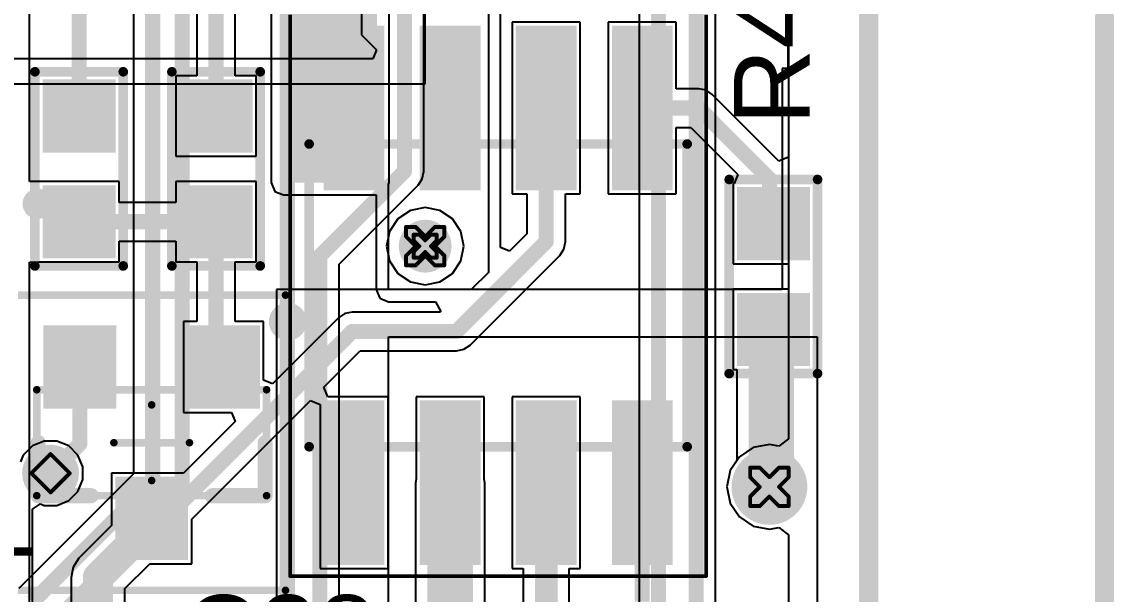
# Model space of a CAD drawing. Header units: inches. Extents: x -3 to 423, y -3 to 110.
# Drawn here: x 52.86 to 67.31, y 24.42 to 31.98 of the extents above; entities that cross this region are included whole.
import ezdxf

# ---------------------------------------------------------------- set-up
doc = ezdxf.new("R2010")
doc.units = ezdxf.units.IN
for name, color, linetype in [('Board Outline', 56, 'Continuous'), ('Bottom Layer', 5, 'Continuous'), ('Bottom Solder', 6, 'Continuous'), ('Drill Drawing', 1, 'Continuous'), ('Mechanical 1', 6, 'Continuous'), ('Mechanical 13', 56, 'Continuous'), ('Mechanical 15', 56, 'Continuous'), ('Mechanical 3', 76, 'Continuous'), ('Mechanical 4', 56, 'Continuous'), ('Mid Layer', 16, 'Continuous'), ('Mid Layer 2', 76, 'Continuous'), ('Top Layer', 1, 'Continuous'), ('Top Overlay', 2, 'Continuous'), ('Top Paste', 8, 'Continuous'), ('Top Solder', 216, 'Continuous'), ('Via Holes', 16, 'Continuous')]:
    doc.layers.add(name, color=color, linetype=linetype)
doc.styles.add('Arial', font='', dxfattribs={"height": 0.2})
doc.styles.get('Arial').set_extended_font_data('Arial')

msp = doc.modelspace()

# ---------------------------------------------------------------- hatches: boundary and pattern name
at = {"layer": 'Bottom Layer'}
h = msp.add_hatch(color=5, dxfattribs=at)
edge = h.paths.add_edge_path()
edge.add_arc((58.19499917999999, 29.02000038), 0.3499993, 0, 360)
h = msp.add_hatch(color=5, dxfattribs=at)
edge = h.paths.add_edge_path()
edge.add_arc((53.23989352, 26.01994796), 0.27499818, 0, 360)
h = msp.add_hatch(color=5, dxfattribs=at)
edge = h.paths.add_edge_path()
edge.add_arc((62.74724813999999, 25.83993054), 0.3999992, 0, 360)
at = {"layer": 'Bottom Solder'}
h = msp.add_hatch(color=6, dxfattribs=at)
edge = h.paths.add_edge_path()
edge.add_arc((53.23989352, 26.01994796), 0.37659818, 0, 360)
h = msp.add_hatch(color=6, dxfattribs=at)
edge = h.paths.add_edge_path()
edge.add_arc((62.74724813999999, 25.83993054), 0.5015992, 0, 360)
at = {"layer": 'Mid Layer'}
h = msp.add_hatch(color=16, dxfattribs=at)
edge = h.paths.add_edge_path()
edge.add_arc((58.19499917999999, 29.02000038), 0.3499993, 0, 360)
h = msp.add_hatch(color=16, dxfattribs=at)
edge = h.paths.add_edge_path()
edge.add_arc((53.23989352, 26.01994796), 0.27499818, 0, 360)
h = msp.add_hatch(color=16, dxfattribs=at)
edge = h.paths.add_edge_path()
edge.add_arc((62.74724813999999, 25.83993054), 0.3999992, 0, 360)
at = {"layer": 'Mid Layer 2'}
h = msp.add_hatch(color=76, dxfattribs=at)
edge = h.paths.add_edge_path()
edge.add_arc((58.19499917999999, 29.02000038), 0.3499993, 0, 360)
h = msp.add_hatch(color=76, dxfattribs=at)
edge = h.paths.add_edge_path()
edge.add_arc((53.23989352, 26.01994796), 0.27499818, 0, 360)
h = msp.add_hatch(color=76, dxfattribs=at)
edge = h.paths.add_edge_path()
edge.add_arc((62.74724813999999, 25.83993054), 0.3999992, 0, 360)
at = {"layer": 'Top Layer'}
for points in [[(56.32008548, 29.85914018), (57.5564, 29.85914018), (57.5564, 32.58819746), (56.32008548, 32.58819746)], [(57.55500046, 31.82997571), (57.55500046, 29.85997457), (56.95500165999999, 29.85997457), (56.95500165999999, 31.82997571)], [(58.82500045999999, 31.82997571), (58.82500045999999, 29.85997457), (58.22500165999999, 29.85997457), (58.22500165999999, 31.82997571)], [(60.09500046, 31.82997571), (60.09500046, 29.85997457), (59.49500166, 29.85997457), (59.49500166, 31.82997571)], [(61.36500046, 31.82997571), (61.36500046, 29.85997457), (60.76500166, 29.85997457), (60.76500166, 31.82997571)], [(53.99824353999999, 31.12093852), (53.99824353999999, 30.35893852), (53.23624354, 30.35893852), (53.23624354, 31.12093852)], [(55.8096928, 31.12094106), (55.8096928, 30.35894106), (55.04769279999999, 30.35894106), (55.04769279999999, 31.12094106)], [(53.99824608, 29.7239436), (53.99824608, 28.9619436), (53.23624607999999, 28.9619436), (53.23624607999999, 29.7239436)], [(55.80969025999999, 29.72394106), (55.80969025999999, 28.96194106), (55.04769026, 28.96194106), (55.04769026, 29.72394106)], [(62.41899885999999, 28.93600004), (62.41899885999999, 29.69800004), (63.18099886, 29.69800004), (63.18099886, 28.93600004)], [(62.41899885999999, 27.53900004), (62.41899885999999, 28.30100004), (63.18099886, 28.30100004), (63.18099886, 27.53900004)], [(53.24623335999999, 27.87293765), (54.00823336, 27.87293765), (54.00823336, 26.97293691), (53.24623335999999, 26.97293691)], [(55.14626003999999, 27.87293511), (55.90826004, 27.87293511), (55.90826004, 26.97293437), (55.14626003999999, 26.97293437)], [(57.55500046, 26.88002371), (57.55500046, 24.91002257), (56.95500165999999, 24.91002257), (56.95500165999999, 26.88002371)], [(58.82500045999999, 26.88002371), (58.82500045999999, 24.91002257), (58.22500165999999, 24.91002257), (58.22500165999999, 26.88002371)], [(60.09500046, 26.88002371), (60.09500046, 24.91002257), (59.49500166, 24.91002257), (59.49500166, 26.88002371)], [(61.36500046, 26.88002371), (61.36500046, 24.91002257), (60.76500166, 24.91002257), (60.76500166, 26.88002371)], [(54.19624416, 25.87294419), (54.95824415999999, 25.87294419), (54.95824415999999, 24.97294345), (54.19624416, 24.97294345)]]:
    msp.add_hatch(color=1, dxfattribs=at).paths.add_polyline_path(points)
h = msp.add_hatch(color=1, dxfattribs=at)
edge = h.paths.add_edge_path()
edge.add_arc((58.19499917999999, 29.02000038), 0.3499993, 0, 360)
h = msp.add_hatch(color=1, dxfattribs=at)
edge = h.paths.add_edge_path()
edge.add_arc((53.23989352, 26.01994796), 0.27499818, 0, 360)
h = msp.add_hatch(color=1, dxfattribs=at)
edge = h.paths.add_edge_path()
edge.add_arc((62.74724813999999, 25.83993054), 0.3999992, 0, 360)
at = {"layer": 'Top Paste'}
for points in [[(57.55500046, 31.82997571), (57.55500046, 29.85997457), (56.95500165999999, 29.85997457), (56.95500165999999, 31.82997571)], [(58.82500045999999, 31.82997571), (58.82500045999999, 29.85997457), (58.22500165999999, 29.85997457), (58.22500165999999, 31.82997571)], [(60.09500046, 31.82997571), (60.09500046, 29.85997457), (59.49500166, 29.85997457), (59.49500166, 31.82997571)], [(61.36500046, 31.82997571), (61.36500046, 29.85997457), (60.76500166, 29.85997457), (60.76500166, 31.82997571)], [(53.99824353999999, 31.12093852), (53.99824353999999, 30.35893852), (53.23624354, 30.35893852), (53.23624354, 31.12093852)], [(55.8096928, 31.12094106), (55.8096928, 30.35894106), (55.04769279999999, 30.35894106), (55.04769279999999, 31.12094106)], [(53.99824608, 29.7239436), (53.99824608, 28.9619436), (53.23624607999999, 28.9619436), (53.23624607999999, 29.7239436)], [(55.80969025999999, 29.72394106), (55.80969025999999, 28.96194106), (55.04769026, 28.96194106), (55.04769026, 29.72394106)], [(62.41899885999999, 28.93600004), (62.41899885999999, 29.69800004), (63.18099886, 29.69800004), (63.18099886, 28.93600004)], [(62.41899885999999, 27.53900004), (62.41899885999999, 28.30100004), (63.18099886, 28.30100004), (63.18099886, 27.53900004)], [(53.24623335999999, 27.87293765), (54.00823336, 27.87293765), (54.00823336, 26.97293691), (53.24623335999999, 26.97293691)], [(55.14626003999999, 27.87293511), (55.90826004, 27.87293511), (55.90826004, 26.97293437), (55.14626003999999, 26.97293437)], [(57.55500046, 26.88002371), (57.55500046, 24.91002257), (56.95500165999999, 24.91002257), (56.95500165999999, 26.88002371)], [(58.82500045999999, 26.88002371), (58.82500045999999, 24.91002257), (58.22500165999999, 24.91002257), (58.22500165999999, 26.88002371)], [(60.09500046, 26.88002371), (60.09500046, 24.91002257), (59.49500166, 24.91002257), (59.49500166, 26.88002371)], [(61.36500046, 26.88002371), (61.36500046, 24.91002257), (60.76500166, 24.91002257), (60.76500166, 26.88002371)], [(54.19624416, 25.87294419), (54.95824415999999, 25.87294419), (54.95824415999999, 24.97294345), (54.19624416, 24.97294345)]]:
    msp.add_hatch(color=8, dxfattribs=at).paths.add_polyline_path(points)
at = {"layer": 'Top Solder'}
for points in [[(57.65660046, 31.93157571), (57.65660046, 29.75837457), (56.85340166, 29.75837457), (56.85340166, 31.93157571)], [(58.92660046, 31.93157571), (58.92660046, 29.75837457), (58.12340165999999, 29.75837457), (58.12340165999999, 31.93157571)], [(60.19660046, 31.93157571), (60.19660046, 29.75837457), (59.39340166, 29.75837457), (59.39340166, 31.93157571)], [(61.46660046, 31.93157571), (61.46660046, 29.75837457), (60.66340165999999, 29.75837457), (60.66340165999999, 31.93157571)], [(54.09984353999999, 31.22253852), (54.09984353999999, 30.25733852), (53.13464354, 30.25733852), (53.13464354, 31.22253852)], [(55.9112928, 31.22254106), (55.9112928, 30.25734106), (54.9460928, 30.25734106), (54.9460928, 31.22254106)], [(54.09984608, 29.8255436), (54.09984608, 28.8603436), (53.13464608, 28.8603436), (53.13464608, 29.8255436)], [(55.91129025999999, 29.82554106), (55.91129025999999, 28.86034106), (54.94609026, 28.86034106), (54.94609026, 29.82554106)], [(62.31739886, 28.83440004), (62.31739886, 29.79960004), (63.28259886, 29.79960004), (63.28259886, 28.83440004)], [(62.31739886, 27.43740004), (62.31739886, 28.40260004), (63.28259886, 28.40260004), (63.28259886, 27.43740004)], [(53.14463335999999, 27.97453765), (54.10983336, 27.97453765), (54.10983336, 26.87133691), (53.14463335999999, 26.87133691)], [(55.04466003999999, 27.97453511), (56.00986004, 27.97453511), (56.00986004, 26.87133437), (55.04466003999999, 26.87133437)], [(57.65660046, 26.98162371), (57.65660046, 24.80842257), (56.85340166, 24.80842257), (56.85340166, 26.98162371)], [(58.92660046, 26.98162371), (58.92660046, 24.80842257), (58.12340165999999, 24.80842257), (58.12340165999999, 26.98162371)], [(60.19660046, 26.98162371), (60.19660046, 24.80842257), (59.39340166, 24.80842257), (59.39340166, 26.98162371)], [(61.46660046, 26.98162371), (61.46660046, 24.80842257), (60.66340165999999, 24.80842257), (60.66340165999999, 26.98162371)], [(54.09464415999999, 25.97454419), (55.05984415999999, 25.97454419), (55.05984415999999, 24.87134345), (54.09464415999999, 24.87134345)]]:
    msp.add_hatch(color=216, dxfattribs=at).paths.add_polyline_path(points)
h = msp.add_hatch(color=216, dxfattribs=at)
edge = h.paths.add_edge_path()
edge.add_arc((53.23989352, 26.01994796), 0.37659818, 0, 360)
h = msp.add_hatch(color=216, dxfattribs=at)
edge = h.paths.add_edge_path()
edge.add_arc((62.74724813999999, 25.83993054), 0.5015992, 0, 360)
at = {"layer": 'Via Holes'}
h = msp.add_hatch(color=7, dxfattribs=at)
edge = h.paths.add_edge_path()
edge.add_arc((58.19499917999999, 29.02000038), 0.2499995, 0, 360)
h = msp.add_hatch(color=7, dxfattribs=at)
edge = h.paths.add_edge_path()
edge.add_arc((53.23989352, 26.01994796), 0.1499997, 0, 360)
h = msp.add_hatch(color=7, dxfattribs=at)
edge = h.paths.add_edge_path()
edge.add_arc((62.74724813999999, 25.83993054), 0.1999996, 0, 360)

# ---------------------------------------------------------------- linework, layer by layer
at = {"layer": 'Board Outline', "const_width": 0.254}
msp.add_lwpolyline([(64.05999888, 79.42000118), (64.06000142, 0)], dxfattribs=at)
at = {"layer": 'Bottom Layer'}
for p, q in [((58.17489762, 30.0070012), (58.17489762, 50.26999852)), ((62.03490006, 7.359972579999999), (62.03489751999999, 49.81452572)), ((61.02510274, 41.59428308), (61.02510527999999, 8.04858182)), ((54.33548696, 34.3297256), (54.33548696, 26.01210444)), ((62.99999846, 32.21918118), (62.99999846, 30.8809898)), ((62.99999846, 30.8809898), (62.99999846, 30.0573694)), ((62.99999846, 30.0573694), (62.99999846, 28.8249106)), ((58.1002394, 29.82676026), (58.15549456, 29.90945758)), ((58.15549456, 29.90945758), (58.17489762, 30.0070012)), ((57.05489732, 28.78142072), (58.1002394, 29.82676026)), ((57.99990939999999, 29.49099004), (57.83451984, 29.38047972)), ((58.19499917999999, 29.52979616), (57.99990939999999, 29.49099004)), ((58.39008896, 29.49099004), (58.19499917999999, 29.52979616)), ((58.55547852, 29.38047972), (58.39008896, 29.49099004)), ((57.83451984, 29.38047972), (57.72400952, 29.21509016)), ((58.66598884, 29.21509016), (58.55547852, 29.38047972)), ((57.72400952, 29.21509016), (57.6852034, 29.02000038)), ((58.70479496, 29.02000038), (58.66598884, 29.21509016)), ((57.6852034, 29.02000038), (57.72400952, 28.8249106)), ((58.66598884, 28.8249106), (58.70479496, 29.02000038)), ((57.05489732, 7.39109012), (57.05489732, 28.78142072)), ((57.72400952, 28.8249106), (57.83451984, 28.65952104)), ((58.55547852, 28.65952104), (58.66598884, 28.8249106)), ((62.99999846, 28.8249106), (62.99999846, 27.56976198)), ((57.83451984, 28.65952104), (57.99990939999999, 28.54901072)), ((58.39008896, 28.54901072), (58.55547852, 28.65952104)), ((57.99990939999999, 28.54901072), (58.19499917999999, 28.5102046)), ((58.19499917999999, 28.5102046), (58.39008896, 28.54901072)), ((62.99999846, 27.56976198), (62.99999846, 26.47364276)), ((62.99999846, 26.47364276), (62.87299845999999, 26.3756902)), ((62.53264861999999, 26.35801688), (62.35072112, 26.23645756)), ((62.74724813999999, 26.40070412), (62.53264861999999, 26.35801688)), ((62.87299845999999, 26.3756902), (62.74724813999999, 26.40070412)), ((62.35072112, 26.23645756), (62.2291618, 26.05453006)), ((54.33548696, 26.01210444), (52.82056237999999, 24.49717986)), ((62.2291618, 26.05453006), (62.18647456, 25.83993054)), ((62.18647456, 25.83993054), (62.2291618, 25.62533102)), ((62.2291618, 25.62533102), (62.35072112, 25.44340352)), ((62.35072112, 25.44340352), (62.53264861999999, 25.3218442)), ((62.53264861999999, 25.3218442), (62.74724813999999, 25.27915696)), ((62.74724813999999, 25.27915696), (62.87299845999999, 25.30417088)), ((62.87299845999999, 25.30417088), (62.99999846, 25.20621832)), ((62.99999846, 25.20621832), (62.99999592, 2.96738548))]:
    msp.add_line(p, q, dxfattribs=at)
at = {"layer": 'Bottom Layer', "const_width": 0.1999996}
for points in [[(57.92000099999999, 30.0070012), (57.92000099999999, 50.26999852)], [(61.27999935999999, 50.28999847999999), (61.2800019, 7.943001639999999)], [(61.7800009, 49.81452572), (61.78000343999999, 7.173003179999999)], [(54.59038357999999, 25.90652426), (54.59038357999999, 34.3297256)], [(54.98038279999999, 25.7449828), (54.98038279999999, 34.16818413999999)], [(56.37219866, 4.99780306), (56.37219866, 32.34140851999999)], [(56.8000007, 28.8870009), (57.92000099999999, 30.0070012)], [(56.8000007, 6.54899884), (56.8000007, 28.8870009)], [(53.00080078, 24.31694146), (54.59038357999999, 25.90652426)], [(53.39079999999999, 24.1554), (54.98038279999999, 25.7449828)]]:
    msp.add_lwpolyline(points, dxfattribs=at)
at = {"layer": 'Bottom Layer', "const_width": 0.0999998}
for points in [[(57.8700011, 30.0070012, 1), (57.9700009, 30.0070012, 1)], [(57.8700011, 30.0070012, 1), (57.9700009, 30.0070012, 1)], [(56.7500008, 28.8870009, 1), (56.8500006, 28.8870009, 1)], [(56.7500008, 28.8870009, 1), (56.8500006, 28.8870009, 1)], [(54.54038368, 25.90652426, 1), (54.64038347999999, 25.90652426, 1)], [(54.54038368, 25.90652426, 1), (54.64038347999999, 25.90652426, 1)], [(54.9303829, 25.7449828, 1), (55.0303827, 25.7449828, 1)], [(54.9303829, 25.7449828, 1), (55.0303827, 25.7449828, 1)]]:
    msp.add_lwpolyline(points, format="xyb", close=True, dxfattribs=at)
at = {"layer": 'Drill Drawing', "const_width": 0.0508}
for points in [[(57.94099918, 29.14700038), (57.94099918, 29.27400038)], [(57.94099918, 29.27400038), (58.06799917999999, 29.27400038)], [(58.04259918, 29.09620038), (58.04259918, 29.17240038)], [(58.04259918, 29.17240038), (58.11879918, 29.17240038)], [(58.06799917999999, 29.27400038), (58.19499917999999, 29.14700038)], [(58.11879918, 29.17240038), (58.19499917999999, 29.09620038)], [(58.19499917999999, 29.14700038), (58.32199918, 29.27400038)], [(58.19499917999999, 29.09620038), (58.27119918, 29.17240038)], [(58.27119918, 29.17240038), (58.34739918, 29.17240038)], [(58.32199918, 29.27400038), (58.44899918, 29.27400038)], [(58.34739918, 29.09620038), (58.34739918, 29.17240038)], [(58.44899918, 29.14700038), (58.44899918, 29.27400038)], [(57.94099918, 29.14700038), (58.06799917999999, 29.02000038)], [(57.94099918, 28.89300038), (58.06799917999999, 29.02000038)], [(58.04259918, 29.09620038), (58.11879918, 29.02000038)], [(58.04259918, 28.94380038), (58.11879918, 29.02000038)], [(58.27119918, 29.02000038), (58.34739918, 29.09620038)], [(58.27119918, 29.02000038), (58.34739918, 28.94380038)], [(58.32199918, 29.02000038), (58.44899918, 29.14700038)], [(58.32199918, 29.02000038), (58.44899918, 28.89300038)], [(57.94099918, 28.76600038), (57.94099918, 28.89300038)], [(58.04259918, 28.86760038), (58.04259918, 28.94380038)], [(58.06799917999999, 28.76600038), (58.19499917999999, 28.89300038)], [(58.11879918, 28.86760038), (58.19499917999999, 28.94380038)], [(58.19499917999999, 28.94380038), (58.27119918, 28.86760038)], [(58.19499917999999, 28.89300038), (58.32199918, 28.76600038)], [(58.34739918, 28.86760038), (58.34739918, 28.94380038)], [(58.44899918, 28.76600038), (58.44899918, 28.89300038)], [(57.94099918, 28.76600038), (58.06799917999999, 28.76600038)], [(58.04259918, 28.86760038), (58.11879918, 28.86760038)], [(58.27119918, 28.86760038), (58.34739918, 28.86760038)], [(58.32199918, 28.76600038), (58.44899918, 28.76600038)], [(52.98589352, 26.01994796), (53.23989352, 26.27394796)], [(53.23989352, 26.27394796), (53.49389352, 26.01994796)], [(52.98589352, 26.01994796), (53.23989352, 25.76594796)], [(53.23989352, 25.76594796), (53.49389352, 26.01994796)], [(62.49324814, 25.96693054), (62.49324814, 26.09393054)], [(62.49324814, 26.09393054), (62.62024813999999, 26.09393054)], [(62.62024813999999, 26.09393054), (62.74724813999999, 25.96693054)], [(62.74724813999999, 25.96693054), (62.87424814, 26.09393054)], [(62.87424814, 26.09393054), (63.00124814, 26.09393054)], [(63.00124814, 25.96693054), (63.00124814, 26.09393054)], [(62.49324814, 25.96693054), (62.62024813999999, 25.83993054)], [(62.49324814, 25.71293054), (62.62024813999999, 25.83993054)], [(62.87424814, 25.83993054), (63.00124814, 25.96693054)], [(62.87424814, 25.83993054), (63.00124814, 25.71293054)], [(62.49324814, 25.58593054), (62.49324814, 25.71293054)], [(62.62024813999999, 25.58593054), (62.74724813999999, 25.71293054)], [(62.74724813999999, 25.71293054), (62.87424814, 25.58593054)], [(63.00124814, 25.58593054), (63.00124814, 25.71293054)], [(62.49324814, 25.58593054), (62.62024813999999, 25.58593054)], [(62.87424814, 25.58593054), (63.00124814, 25.58593054)]]:
    msp.add_lwpolyline(points, dxfattribs=at)
at = {"layer": 'Drill Drawing', "const_width": 0.0254}
for points in [[(57.92829918, 29.27400038, 1), (57.95369918, 29.27400038, 1)], [(57.92829918, 29.27400038, 1), (57.95369918, 29.27400038, 1)], [(58.02989917999999, 29.17240038, 1), (58.05529918000001, 29.17240038, 1)], [(58.02989917999999, 29.17240038, 1), (58.05529918000001, 29.17240038, 1)], [(58.05529918000001, 29.27400038, 1), (58.08069918, 29.27400038, 1)], [(58.05529918000001, 29.27400038, 1), (58.08069918, 29.27400038, 1)], [(58.10609917999999, 29.17240038, 1), (58.13149917999999, 29.17240038, 1)], [(58.10609917999999, 29.17240038, 1), (58.13149917999999, 29.17240038, 1)], [(58.25849917999999, 29.17240038, 1), (58.28389918, 29.17240038, 1)], [(58.25849917999999, 29.17240038, 1), (58.28389918, 29.17240038, 1)], [(58.30929918, 29.27400038, 1), (58.33469917999999, 29.27400038, 1)], [(58.30929918, 29.27400038, 1), (58.33469917999999, 29.27400038, 1)], [(58.33469917999999, 29.17240038, 1), (58.36009917999999, 29.17240038, 1)], [(58.33469917999999, 29.17240038, 1), (58.36009917999999, 29.17240038, 1)], [(58.43629917999999, 29.27400038, 1), (58.46169917999999, 29.27400038, 1)], [(58.43629917999999, 29.27400038, 1), (58.46169917999999, 29.27400038, 1)], [(57.92829918, 29.14700038, 1), (57.95369918, 29.14700038, 1)], [(57.92829918, 29.14700038, 1), (57.95369918, 29.14700038, 1)], [(58.02989917999999, 29.09620038, 1), (58.05529918000001, 29.09620038, 1)], [(58.02989917999999, 29.09620038, 1), (58.05529918000001, 29.09620038, 1)], [(58.05529918000001, 29.02000038, 1), (58.08069918, 29.02000038, 1)], [(58.05529918000001, 29.02000038, 1), (58.08069918, 29.02000038, 1)], [(58.10609917999999, 29.02000038, 1), (58.13149917999999, 29.02000038, 1)], [(58.10609917999999, 29.02000038, 1), (58.13149917999999, 29.02000038, 1)], [(58.18229918, 29.14700038, 1), (58.20769918, 29.14700038, 1)], [(58.18229918, 29.14700038, 1), (58.20769918, 29.14700038, 1)], [(58.18229918, 29.09620038, 1), (58.20769918, 29.09620038, 1)], [(58.18229918, 29.09620038, 1), (58.20769918, 29.09620038, 1)], [(58.25849917999999, 29.02000038, 1), (58.28389918, 29.02000038, 1)], [(58.25849917999999, 29.02000038, 1), (58.28389918, 29.02000038, 1)], [(58.30929918, 29.02000038, 1), (58.33469917999999, 29.02000038, 1)], [(58.30929918, 29.02000038, 1), (58.33469917999999, 29.02000038, 1)], [(58.33469917999999, 29.09620038, 1), (58.36009917999999, 29.09620038, 1)], [(58.33469917999999, 29.09620038, 1), (58.36009917999999, 29.09620038, 1)], [(58.43629917999999, 29.14700038, 1), (58.46169917999999, 29.14700038, 1)], [(58.43629917999999, 29.14700038, 1), (58.46169917999999, 29.14700038, 1)], [(57.92829918, 28.89300038, 1), (57.95369918, 28.89300038, 1)], [(57.92829918, 28.89300038, 1), (57.95369918, 28.89300038, 1)], [(58.02989917999999, 28.94380038, 1), (58.05529918000001, 28.94380038, 1)], [(58.02989917999999, 28.94380038, 1), (58.05529918000001, 28.94380038, 1)], [(58.18229918, 28.94380038, 1), (58.20769918, 28.94380038, 1)], [(58.18229918, 28.94380038, 1), (58.20769918, 28.94380038, 1)], [(58.18229918, 28.89300038, 1), (58.20769918, 28.89300038, 1)], [(58.18229918, 28.89300038, 1), (58.20769918, 28.89300038, 1)], [(58.33469917999999, 28.94380038, 1), (58.36009917999999, 28.94380038, 1)], [(58.33469917999999, 28.94380038, 1), (58.36009917999999, 28.94380038, 1)], [(58.43629917999999, 28.89300038, 1), (58.46169917999999, 28.89300038, 1)], [(58.43629917999999, 28.89300038, 1), (58.46169917999999, 28.89300038, 1)], [(57.92829918, 28.76600038, 1), (57.95369918, 28.76600038, 1)], [(57.92829918, 28.76600038, 1), (57.95369918, 28.76600038, 1)], [(58.02989917999999, 28.86760038, 1), (58.05529918000001, 28.86760038, 1)], [(58.02989917999999, 28.86760038, 1), (58.05529918000001, 28.86760038, 1)], [(58.05529918000001, 28.76600038, 1), (58.08069918, 28.76600038, 1)], [(58.05529918000001, 28.76600038, 1), (58.08069918, 28.76600038, 1)], [(58.10609917999999, 28.86760038, 1), (58.13149917999999, 28.86760038, 1)], [(58.10609917999999, 28.86760038, 1), (58.13149917999999, 28.86760038, 1)], [(58.25849917999999, 28.86760038, 1), (58.28389918, 28.86760038, 1)], [(58.25849917999999, 28.86760038, 1), (58.28389918, 28.86760038, 1)], [(58.30929918, 28.76600038, 1), (58.33469917999999, 28.76600038, 1)], [(58.30929918, 28.76600038, 1), (58.33469917999999, 28.76600038, 1)], [(58.33469917999999, 28.86760038, 1), (58.36009917999999, 28.86760038, 1)], [(58.33469917999999, 28.86760038, 1), (58.36009917999999, 28.86760038, 1)], [(58.43629917999999, 28.76600038, 1), (58.46169917999999, 28.76600038, 1)], [(58.43629917999999, 28.76600038, 1), (58.46169917999999, 28.76600038, 1)], [(53.22719352, 26.27394796, 1), (53.25259352, 26.27394796, 1)], [(53.22719352, 26.27394796, 1), (53.25259352, 26.27394796, 1)], [(52.97319352, 26.01994796, 1), (52.99859352, 26.01994796, 1)], [(52.97319352, 26.01994796, 1), (52.99859352, 26.01994796, 1)], [(53.48119351999999, 26.01994796, 1), (53.50659352, 26.01994796, 1)], [(53.48119351999999, 26.01994796, 1), (53.50659352, 26.01994796, 1)], [(62.48054814, 26.09393054, 1), (62.50594814, 26.09393054, 1)], [(62.48054814, 26.09393054, 1), (62.50594814, 26.09393054, 1)], [(62.60754813999999, 26.09393054, 1), (62.63294814, 26.09393054, 1)], [(62.60754813999999, 26.09393054, 1), (62.63294814, 26.09393054, 1)], [(62.86154814, 26.09393054, 1), (62.88694813999999, 26.09393054, 1)], [(62.86154814, 26.09393054, 1), (62.88694813999999, 26.09393054, 1)], [(62.98854813999999, 26.09393054, 1), (63.01394813999999, 26.09393054, 1)], [(62.98854813999999, 26.09393054, 1), (63.01394813999999, 26.09393054, 1)], [(62.48054814, 25.96693054, 1), (62.50594814, 25.96693054, 1)], [(62.48054814, 25.96693054, 1), (62.50594814, 25.96693054, 1)], [(62.60754813999999, 25.83993054, 1), (62.63294814, 25.83993054, 1)], [(62.60754813999999, 25.83993054, 1), (62.63294814, 25.83993054, 1)], [(62.73454814, 25.96693054, 1), (62.75994814, 25.96693054, 1)], [(62.73454814, 25.96693054, 1), (62.75994814, 25.96693054, 1)], [(62.86154814, 25.83993054, 1), (62.88694813999999, 25.83993054, 1)], [(62.86154814, 25.83993054, 1), (62.88694813999999, 25.83993054, 1)], [(62.98854813999999, 25.96693054, 1), (63.01394813999999, 25.96693054, 1)], [(62.98854813999999, 25.96693054, 1), (63.01394813999999, 25.96693054, 1)], [(53.22719352, 25.76594796, 1), (53.25259352, 25.76594796, 1)], [(53.22719352, 25.76594796, 1), (53.25259352, 25.76594796, 1)], [(62.48054814, 25.71293054, 1), (62.50594814, 25.71293054, 1)], [(62.48054814, 25.71293054, 1), (62.50594814, 25.71293054, 1)], [(62.73454814, 25.71293054, 1), (62.75994814, 25.71293054, 1)], [(62.73454814, 25.71293054, 1), (62.75994814, 25.71293054, 1)], [(62.98854813999999, 25.71293054, 1), (63.01394813999999, 25.71293054, 1)], [(62.98854813999999, 25.71293054, 1), (63.01394813999999, 25.71293054, 1)], [(62.48054814, 25.58593054, 1), (62.50594814, 25.58593054, 1)], [(62.48054814, 25.58593054, 1), (62.50594814, 25.58593054, 1)], [(62.60754813999999, 25.58593054, 1), (62.63294814, 25.58593054, 1)], [(62.60754813999999, 25.58593054, 1), (62.63294814, 25.58593054, 1)], [(62.86154814, 25.58593054, 1), (62.88694813999999, 25.58593054, 1)], [(62.86154814, 25.58593054, 1), (62.88694813999999, 25.58593054, 1)], [(62.98854813999999, 25.58593054, 1), (63.01394813999999, 25.58593054, 1)], [(62.98854813999999, 25.58593054, 1), (63.01394813999999, 25.58593054, 1)]]:
    msp.add_lwpolyline(points, format="xyb", close=True, dxfattribs=at)
at = {"layer": 'Mechanical 1'}
for points, const_width in [([(64.05999888, 79.42000118), (64.06000142, 7.62e-06)], 0.254), ([(56.40999386, 24.65997354), (56.40999386, 32.07997394)], 0.0499999), ([(61.91000825999999, 24.65997354), (61.91000825999999, 32.07997394)], 0.0499999), ([(56.65998066, 30.36999514), (61.66002146, 30.36999514)], 0.127), ([(56.65998066, 26.37000314), (56.65998066, 30.36999514)], 0.127), ([(61.66002146, 26.37000314), (61.66002146, 30.36999514)], 0.127), ([(56.65998066, 26.37000314), (61.66002146, 26.37000314)], 0.127), ([(56.40999386, 24.65997354), (61.91000825999999, 24.65997354)], 0.0499999)]:
    msp.add_lwpolyline(points, dxfattribs=dict(at, const_width=const_width))
for points, const_width in [([(56.62823065999999, 30.36999514, 1), (56.69173065999999, 30.36999514, 1)], 0.0635), ([(56.62823065999999, 30.36999514, 1), (56.69173065999999, 30.36999514, 1)], 0.0635), ([(61.62827146, 30.36999514, 1), (61.69177146, 30.36999514, 1)], 0.0635), ([(61.62827146, 30.36999514, 1), (61.69177146, 30.36999514, 1)], 0.0635), ([(56.62823065999999, 26.37000314, 1), (56.69173065999999, 26.37000314, 1)], 0.0635), ([(56.62823065999999, 26.37000314, 1), (56.69173065999999, 26.37000314, 1)], 0.0635), ([(61.62827146, 26.37000314, 1), (61.69177146, 26.37000314, 1)], 0.0635), ([(61.62827146, 26.37000314, 1), (61.69177146, 26.37000314, 1)], 0.0635), ([(56.39749452, 24.65997354, 1), (56.4224932, 24.65997354, 1)], 0.02499868), ([(56.39749452, 24.65997354, 1), (56.4224932, 24.65997354, 1)], 0.02499868), ([(61.89750892, 24.65997354, 1), (61.9225076, 24.65997354, 1)], 0.02499868), ([(61.89750892, 24.65997354, 1), (61.9225076, 24.65997354, 1)], 0.02499868)]:
    msp.add_lwpolyline(points, format="xyb", close=True, dxfattribs=dict(at, const_width=const_width))
at = {"layer": 'Mechanical 13', "const_width": 0.0999998}
for points in [[(53.05725482, 27.12296582), (56.09723095999999, 27.12296836)], [(53.05725482, 25.72296862), (53.05725482, 27.12296582)], [(56.09723095999999, 25.72296608), (56.09723095999999, 27.12296836)], [(53.05725482, 25.72296862), (56.09723095999999, 25.72296608)]]:
    msp.add_lwpolyline(points, dxfattribs=at)
at = {"layer": 'Mechanical 13', "const_width": 0.0499999}
for points in [[(53.03225614, 27.12296582, 1), (53.0822535, 27.12296582, 1)], [(53.03225614, 27.12296582, 1), (53.0822535, 27.12296582, 1)], [(56.07223227999999, 27.12296836, 1), (56.12222963999999, 27.12296836, 1)], [(56.07223227999999, 27.12296836, 1), (56.12222963999999, 27.12296836, 1)], [(53.03225614, 25.72296862, 1), (53.0822535, 25.72296862, 1)], [(53.03225614, 25.72296862, 1), (53.0822535, 25.72296862, 1)], [(56.07223227999999, 25.72296608, 1), (56.12222963999999, 25.72296608, 1)], [(56.07223227999999, 25.72296608, 1), (56.12222963999999, 25.72296608, 1)]]:
    msp.add_lwpolyline(points, format="xyb", close=True, dxfattribs=at)
at = {"layer": 'Mechanical 15', "const_width": 0.0999998}
for points in [[(52.80726802, 28.37295062), (56.34726094, 28.37295062)], [(56.34726094, 28.37295062), (56.34726602, 24.47292794)], [(54.57724416, 25.92297076), (54.57724416, 26.92296368)], [(54.0772731, 26.42294436), (55.07726855999999, 26.42293927999999)], [(52.80727056, 24.47292794), (56.34726602, 24.47292794)]]:
    msp.add_lwpolyline(points, dxfattribs=at)
at = {"layer": 'Mechanical 15', "const_width": 0.0499999}
for points in [[(56.32226226, 28.37295062, 1), (56.37225962, 28.37295062, 1)], [(56.32226226, 28.37295062, 1), (56.37225962, 28.37295062, 1)], [(54.55224548, 26.92296368, 1), (54.60224284, 26.92296368, 1)], [(54.05227442, 26.42294436, 1), (54.10227178, 26.42294436, 1)], [(55.05226987999999, 26.42293927999999, 1), (55.10226724, 26.42293927999999, 1)], [(54.55224548, 25.92297076, 1), (54.60224284, 25.92297076, 1)], [(56.32226734, 24.47292794, 1), (56.3722647, 24.47292794, 1)], [(56.32226734, 24.47292794, 1), (56.3722647, 24.47292794, 1)]]:
    msp.add_lwpolyline(points, format="xyb", close=True, dxfattribs=at)
at = {"layer": 'Mechanical 3', "const_width": 0.254}
msp.add_lwpolyline([(67.18000026, 0), (67.18000026, 32.04141928)], dxfattribs=at)
at = {"layer": 'Mechanical 3', "const_width": 0.127}
msp.add_lwpolyline([(67.11650026, 32.04141928, 1), (67.24350026, 32.04141928, 1)], format="xyb", close=True, dxfattribs=at)
at = {"layer": 'Mechanical 4'}
for points, const_width in [([(53.17000034, 29.57999926, 1), (52.97000074, 29.57999926, 1)], 0.1999996), ([(52.92000084, 29.57999926, 1), (53.02000064, 29.57999926, 1)], 0.0999998), ([(53.12000043999999, 29.57999926, 1), (53.22000024, 29.57999926, 1)], 0.0999998)]:
    msp.add_lwpolyline(points, format="xyb", close=True, dxfattribs=dict(at, const_width=const_width))
at = {"layer": 'Mid Layer'}
for p, q in [((62.99999846, 32.22945548), (62.99999846, 30.77047948)), ((62.99999846, 30.77047948), (62.99999846, 29.52979616)), ((57.99990939999999, 29.49099004), (57.83451984, 29.38047972)), ((58.19499917999999, 29.52979616), (57.99990939999999, 29.49099004)), ((58.39008896, 29.49099004), (58.19499917999999, 29.52979616)), ((58.55547852, 29.38047972), (58.39008896, 29.49099004)), ((62.99999846, 29.52979616), (62.99999846, 28.54901072)), ((57.83451984, 29.38047972), (57.72400952, 29.21509016)), ((58.66598884, 29.21509016), (58.55547852, 29.38047972)), ((57.72400952, 29.21509016), (57.6852034, 29.02000038)), ((58.70479496, 29.02000038), (58.66598884, 29.21509016)), ((57.6852034, 29.02000038), (57.72400952, 28.8249106)), ((58.66598884, 28.8249106), (58.70479496, 29.02000038)), ((57.72400952, 28.8249106), (57.83451984, 28.65952104)), ((58.55547852, 28.65952104), (58.66598884, 28.8249106)), ((57.83451984, 28.65952104), (57.99990939999999, 28.54901072)), ((58.39008896, 28.54901072), (58.55547852, 28.65952104)), ((57.99990939999999, 28.54901072), (58.19499917999999, 28.5102046)), ((58.19499917999999, 28.5102046), (58.39008896, 28.54901072)), ((62.99999846, 28.54901072), (62.99999846, 26.47364276)), ((62.99999846, 26.47364276), (62.87299845999999, 26.3756902)), ((62.53264861999999, 26.35801688), (62.35072112, 26.23645756)), ((62.74724813999999, 26.40070412), (62.53264861999999, 26.35801688)), ((62.87299845999999, 26.3756902), (62.74724813999999, 26.40070412)), ((62.35072112, 26.23645756), (62.2291618, 26.05453006)), ((62.2291618, 26.05453006), (62.18647456, 25.83993054)), ((62.18647456, 25.83993054), (62.2291618, 25.62533102)), ((62.2291618, 25.62533102), (62.35072112, 25.44340352)), ((62.35072112, 25.44340352), (62.53264861999999, 25.3218442)), ((62.53264861999999, 25.3218442), (62.74724813999999, 25.27915696)), ((62.74724813999999, 25.27915696), (62.87299845999999, 25.30417088)), ((62.87299845999999, 25.30417088), (62.99999846, 25.20621832)), ((62.99999846, 25.20621832), (62.99999592, 0.7999984))]:
    msp.add_line(p, q, dxfattribs=at)
at = {"layer": 'Mid Layer 2'}
for p, q in [((58.19499917999999, 31.16440808), (58.19499917999999, 69.5198)), ((57.35319999999999, 68.89999936), (57.35319999999999, 31.811595)), ((62.992, 37.93528608), (62.992, 31.36629744)), ((57.35319999999999, 31.811595), (57.55146224, 31.61333276)), ((57.50285934, 31.496), (46.8690071, 31.496)), ((57.55146224, 31.61333276), (57.50285934, 31.496)), ((62.992, 31.36629744), (62.91797678, 31.36629744)), ((62.91797678, 31.36629744), (62.91797678, 28.448)), ((47.57951875999999, 31.16440808), (58.19499917999999, 31.16440808)), ((62.91797678, 28.448), (56.2303676, 28.448)), ((56.2303676, 28.448), (56.2303676, 20.00300038)), ((57.70799989999999, 27.82000024), (63.3799977, 27.8199977)), ((57.70799989999999, 8.20420762), (57.70799989999999, 27.82000024)), ((63.3799977, 27.8199977), (63.37998754, 11.78821112)), ((53.15535723999999, 26.44494584), (52.99915232, 26.38024442)), ((53.3244298, 26.44494584), (53.15535723999999, 26.44494584)), ((53.48063471999999, 26.38024442), (53.3244298, 26.44494584)), ((52.99915232, 26.38024442), (52.87959706, 26.26068916)), ((53.60018998, 26.26068916), (53.48063471999999, 26.38024442)), ((52.87959706, 26.26068916), (52.8419314, 26.16975207999999)), ((53.6648914, 26.10448424), (53.60018998, 26.26068916)), ((53.6648914, 25.93541168), (53.6648914, 26.10448424)), ((53.60018998, 25.77920676), (53.6648914, 25.93541168)), ((53.48063471999999, 25.6596515), (53.60018998, 25.77920676)), ((53.0000972, 25.54496288), (53.10569516, 25.61552154)), ((53.10569516, 25.61552154), (53.15535723999999, 25.59495008)), ((53.15535723999999, 25.59495008), (53.3244298, 25.59495008)), ((53.3244298, 25.59495008), (53.48063471999999, 25.6596515)), ((53.0000972, 20.00300038), (53.0000972, 25.54496288))]:
    msp.add_line(p, q, dxfattribs=at)
at = {"layer": 'Top Layer'}
for p, q in [((52.9599906, 29.87574162), (52.9599906, 40.41441498)), ((63.000001, 35.19573352), (62.99999846, 30.1972726)), ((59.02999877999999, 34.9479997), (59.02999877999999, 28.67380345999999)), ((55.17379618, 34.1180039), (55.17379618, 31.27094076)), ((55.68358942, 31.27094076), (55.68358942, 34.22358662)), ((59.19235812, 29.00209846), (59.19235812, 33.22357338)), ((56.15772613999999, 32.58819999999999), (56.15772613999999, 29.85914018)), ((57.71875933999999, 29.85914018), (57.71875933999999, 32.58819999999999)), ((60.24500016, 31.97997414), (59.34500196, 31.97997414)), ((59.34500196, 31.97997414), (59.34500196, 29.70997614)), ((60.24500016, 29.70997614), (60.24500016, 31.97997414)), ((61.51500015999999, 31.97997414), (60.61500195999999, 31.97997414)), ((60.61500195999999, 31.97997414), (60.61500195999999, 29.70997614)), ((61.51500015999999, 31.09987176), (61.51500015999999, 31.97997414)), ((55.17379618, 31.27094076), (54.8976931, 31.27094076)), ((54.8976931, 31.27094076), (54.8976931, 30.20894136)), ((55.9596925, 31.27094076), (55.68358942, 31.27094076)), ((55.9596925, 30.20894136), (55.9596925, 31.27094076)), ((61.81221318, 31.09987176), (61.51500015999999, 31.09987176)), ((61.90975933999999, 31.0804687), (61.81221318, 31.09987176)), ((61.99245157999999, 31.02521354), (61.90975933999999, 31.0804687)), ((62.87299845999999, 30.14466666), (61.99245157999999, 31.02521354)), ((61.51500015999999, 29.70997614), (61.51500015999999, 30.59007852)), ((61.51500015999999, 30.59007852), (61.706633, 30.59007852)), ((61.706633, 30.59007852), (62.33137902, 29.9653325)), ((54.8976931, 30.20894136), (55.9596925, 30.20894136)), ((62.99999846, 30.1972726), (62.87299845999999, 30.14466666)), ((62.33137902, 29.9653325), (62.28277612, 29.84799974)), ((53.08624638, 29.87394584), (52.9599906, 29.87574162)), ((53.08699313999999, 29.8739433), (53.08624638, 29.87394584)), ((54.14824578, 29.8739433), (53.08699313999999, 29.8739433)), ((54.14824578, 29.59783768), (54.14824578, 29.8739433)), ((55.95968996, 29.87394076), (54.89769056, 29.87394076)), ((54.89769056, 29.87394076), (54.89769056, 29.59783768)), ((55.95968996, 28.81194136), (55.95968996, 29.87394076)), ((56.15772613999999, 29.85914018), (56.20528002, 29.74433472)), ((57.70799989999999, 29.8331636), (57.71875933999999, 29.85914018)), ((57.70799989999999, 28.44699416), (57.70799989999999, 29.8331636)), ((62.28277612, 29.84799974), (62.26899916, 29.84799974)), ((62.26899916, 29.84799974), (62.26899916, 28.78600034)), ((56.20528002, 29.74433472), (56.32008548, 29.69678084)), ((56.32008548, 29.69678084), (57.54564056, 29.69678084)), ((57.54564056, 29.69678084), (57.54564056, 28.44699416)), ((59.34500196, 29.70997614), (59.54010444, 29.70997614)), ((59.54010444, 29.70997614), (59.54010444, 29.18390912)), ((60.04989768, 29.07832894), (60.04989768, 29.70997614)), ((60.04989768, 29.70997614), (60.24500016, 29.70997614)), ((60.61500195999999, 29.70997614), (61.51500015999999, 29.70997614)), ((54.89769056, 29.59783768), (54.14824578, 29.59783768)), ((59.54010444, 29.18390912), (59.30969087999999, 28.95349556)), ((54.14824578, 28.8119439), (54.14824578, 29.08804444)), ((54.14824578, 29.08804444), (54.89769056, 29.08804444)), ((54.89769056, 29.08804444), (54.89769056, 28.81194136)), ((60.03049462, 28.98078278), (60.04989768, 29.07832894)), ((58.7905352, 27.71338628), (59.97523946, 28.89809053999999)), ((59.30969087999999, 28.95349556), (59.19235812, 29.00209846)), ((59.97523946, 28.89809053999999), (60.03049462, 28.98078278)), ((52.9599906, 28.81014558), (53.08624638, 28.81194136)), ((52.9599906, 21.35283258), (52.9599906, 28.81014558)), ((53.08624638, 28.81194136), (53.08699313999999, 28.8119439)), ((53.08699313999999, 28.8119439), (54.14824578, 28.8119439)), ((54.89769056, 28.81194136), (55.17379363999999, 28.81194136)), ((55.17379363999999, 28.81194136), (55.17379363999999, 28.02293354)), ((55.68358687999999, 28.02293354), (55.68358687999999, 28.81194136)), ((55.68358687999999, 28.81194136), (55.95968996, 28.81194136)), ((62.26899916, 28.78600034), (62.99999846, 28.78600034)), ((62.99999846, 28.78600034), (62.99999846, 28.45099974)), ((59.02999877999999, 28.67380345999999), (58.80318948, 28.44699416)), ((57.54564056, 28.44699416), (57.59319443999999, 28.3321887)), ((57.59319443999999, 28.3321887), (57.70799989999999, 28.28463482)), ((58.80318948, 28.44699416), (57.70799989999999, 28.44699416)), ((62.99999846, 28.45099974), (62.26899916, 28.45099974)), ((62.26899916, 28.45099974), (62.26899916, 27.38900034)), ((57.70799989999999, 28.28463482), (58.3320144, 28.28463482)), ((58.3320144, 28.28463482), (58.39989844, 28.15763482)), ((57.04989605999999, 28.07386308), (56.1755925, 27.19955952)), ((57.13259084, 28.12911824), (57.04989605999999, 28.07386308)), ((57.23013446, 28.1485213), (57.13259084, 28.12911824)), ((58.39381006, 28.1485213), (57.23013446, 28.1485213)), ((58.39989844, 28.15763482), (58.39381006, 28.1485213)), ((55.17379363999999, 28.02293354), (54.99626033999999, 28.02293354)), ((54.99626033999999, 28.02293354), (54.99626033999999, 26.82293594)), ((56.05825974, 28.02293354), (55.68358687999999, 28.02293354)), ((56.05825974, 27.24816242), (56.05825974, 28.02293354)), ((56.85400872, 27.15702214), (57.33571464, 27.63872805999999)), ((57.33571464, 27.63872805999999), (58.61029679999999, 27.63872805999999)), ((58.61029679999999, 27.63872805999999), (58.70784295999999, 27.65813112)), ((58.70784295999999, 27.65813112), (58.7905352, 27.71338628)), ((62.26899916, 27.38900034), (62.31480805999999, 27.38900034)), ((62.31480805999999, 27.38900034), (62.31480805999999, 26.18270862)), ((56.1755925, 27.19955952), (56.05825974, 27.24816242)), ((56.90661466, 27.03002214), (56.85400872, 27.15702214)), ((57.70500016, 27.03002214), (56.90661466, 27.03002214)), ((57.70500016, 24.76002414), (57.70500016, 27.03002214)), ((58.97500016, 27.03002214), (58.07500195999999, 27.03002214)), ((58.07500195999999, 27.03002214), (58.07500195999999, 25.93934614)), ((58.97500016, 25.93934614), (58.97500016, 27.03002214)), ((60.24500016, 27.03002214), (59.34500196, 27.03002214)), ((59.34500196, 27.03002214), (59.34500196, 24.76002414)), ((60.24500016, 24.76002414), (60.24500016, 27.03002214)), ((55.10824386, 25.41125728), (56.67800196, 26.98101538)), ((56.67800196, 26.98101538), (56.80500196, 26.92840944)), ((56.80500196, 26.92840944), (56.80500196, 24.76002414)), ((54.99626033999999, 26.82293594), (55.63303326, 26.82293594)), ((55.63303326, 26.82293594), (55.68163616, 26.70560318)), ((55.68163616, 26.70560318), (54.99897559999999, 26.02294262)), ((62.31480805999999, 26.18270862), (62.2291618, 26.05453006)), ((54.99897559999999, 26.02294262), (54.04624446, 26.02294262)), ((54.04624446, 26.02294262), (54.04624446, 25.32761508)), ((62.2291618, 26.05453006), (62.18647456, 25.83993054)), ((58.07500195999999, 25.93934614), (58.06618562, 25.89502314)), ((58.06618562, 25.89502314), (58.06618562, 23.722965)), ((58.9838165, 25.89502314), (58.97500016, 25.93934614)), ((58.9838165, 23.87756464), (58.9838165, 25.89502314)), ((62.18647456, 25.83993054), (62.2291618, 25.62533102)), ((62.2291618, 25.62533102), (62.35072112, 25.44340352)), ((62.35072112, 25.44340352), (62.53264861999999, 25.3218442)), ((54.04624446, 25.32761508), (53.61491182, 24.89628244)), ((55.10824386, 24.82294502), (55.10824386, 25.41125728)), ((62.53264861999999, 25.3218442), (62.74724813999999, 25.27915696)), ((62.74724813999999, 25.27915696), (62.87299845999999, 25.30417088)), ((62.87299845999999, 25.30417088), (62.99999846, 25.20621832)), ((62.99999846, 25.20621832), (62.99999592, 0.7999984)), ((53.61491182, 24.89628244), (53.53755612, 24.78050924)), ((53.53755612, 24.78050924), (53.51039082, 24.64394614)), ((54.22410541999999, 24.49613084), (54.55091959999999, 24.82294502)), ((54.55091959999999, 24.82294502), (55.10824386, 24.82294502)), ((56.80500196, 24.76002414), (57.70500016, 24.76002414)), ((59.34500196, 24.76002414), (59.4891241, 24.76002414)), ((59.4891241, 24.76002414), (59.4891241, 24.10001276)), ((60.10087801999999, 24.22670034), (60.10087801999999, 24.76002414)), ((60.10087801999999, 24.76002414), (60.24500016, 24.76002414)), ((53.51039082, 24.64394614), (53.51039082, 22.46093806)), ((54.22410541999999, 22.46093806), (54.22410541999999, 24.49613084))]:
    msp.add_line(p, q, dxfattribs=at)
for points, const_width in [([(55.42869279999999, 30.73994106), (55.42869279999999, 34.22358662)], 0.1999996), ([(53.61724354, 30.73993852), (53.61724354, 32.4872858)], 0.1999996), ([(59.79500106, 29.07832894), (59.79500106, 30.84497514)], 0.1999996), ([(60.96500126, 30.84497514), (61.06500106, 30.84497514)], 0.1999996), ([(61.06500106, 30.84497514), (61.81221318, 30.84497514)], 0.1999996), ([(61.81221318, 30.84497514), (62.74724813999999, 29.90994018)], 0.1999996), ([(62.74724813999999, 29.36975076), (62.74724813999999, 29.90994018)], 0.1999996), ([(53.61724607999999, 29.3429436), (53.61724861999999, 29.34294106)], 0.1999996), ([(53.61724861999999, 29.34294106), (55.42869026, 29.34294106)], 0.1999996), ([(55.42869026, 27.52150452), (55.42869026, 29.34294106)], 0.1999996), ([(62.74724813999999, 29.36975076), (62.79999886, 29.31700004)], 0.1999996), ([(58.61029679999999, 27.89362468), (59.79500106, 29.07832894)], 0.1999996), ([(62.77362349999999, 27.89362468), (62.79999886, 27.92000004)], 0.5999987999999999), ([(62.77362349999999, 25.8663059), (62.77362349999999, 27.89362468)], 0.5999987999999999), ([(54.82845524, 25.49194546), (57.23013446, 27.89362468)], 0.1999996), ([(57.23013446, 27.89362468), (58.61029679999999, 27.89362468)], 0.1999996), ([(55.42869026, 27.52150452), (55.52726003999999, 27.42293474)], 0.1999996), ([(53.62723336, 26.4072878), (53.62723336, 27.42293728)], 0.1999996), ([(53.23989352, 26.01994796), (53.62723336, 26.4072878)], 0.1999996), ([(58.52500106, 23.722965), (58.52500106, 25.89502314)], 0.5999987999999999), ([(62.74724813999999, 25.83993054), (62.77362349999999, 25.8663059)], 0.5999987999999999), ([(59.79500106, 24.10000006), (59.79500106, 25.89502314)], 0.2999994), ([(61.06500106, 24.3219986), (61.06500106, 25.89502314)], 0.1999996), ([(54.57724416, 25.35394218), (54.57724416, 25.42294382)], 0.3999992), ([(54.57724416, 25.42294382), (54.57724416, 25.49194546)], 0.1999996), ([(54.57724416, 25.49194546), (54.82845524, 25.49194546)], 0.1999996), ([(53.86724811999999, 24.64394614), (54.57724416, 25.35394218)], 0.3999992), ([(53.86724811999999, 21.92993836), (53.86724811999999, 24.64394614)], 0.3999992)]:
    msp.add_lwpolyline(points, dxfattribs=dict(at, const_width=const_width))
for points, const_width in [([(59.74500116, 30.84497514, 1), (59.84500096, 30.84497514, 1)], 0.0999998), ([(60.91500135999999, 30.84497514, 1), (61.01500116, 30.84497514, 1)], 0.0999998), ([(61.01500116, 30.84497514, 1), (61.11500096, 30.84497514, 1)], 0.0999998), ([(61.01500116, 30.84497514, 1), (61.11500096, 30.84497514, 1)], 0.0999998), ([(61.76221328, 30.84497514, 1), (61.86221308, 30.84497514, 1)], 0.0999998), ([(61.76221328, 30.84497514, 1), (61.86221308, 30.84497514, 1)], 0.0999998), ([(53.56724363999999, 30.73993852, 1), (53.66724343999999, 30.73993852, 1)], 0.0999998), ([(55.3786929, 30.73994106, 1), (55.4786927, 30.73994106, 1)], 0.0999998), ([(62.69724824, 29.90994018, 1), (62.79724804, 29.90994018, 1)], 0.0999998), ([(62.69724824, 29.90994018, 1), (62.79724804, 29.90994018, 1)], 0.0999998), ([(53.56724618, 29.3429436, 1), (53.66724597999999, 29.3429436, 1)], 0.0999998), ([(53.56724871999999, 29.34294106, 1), (53.66724852, 29.34294106, 1)], 0.0999998), ([(53.56724871999999, 29.34294106, 1), (53.66724852, 29.34294106, 1)], 0.0999998), ([(55.37869035999999, 29.34294106, 1), (55.47869015999999, 29.34294106, 1)], 0.0999998), ([(55.37869035999999, 29.34294106, 1), (55.47869015999999, 29.34294106, 1)], 0.0999998), ([(62.69724824, 29.36975076, 1), (62.79724804, 29.36975076, 1)], 0.0999998), ([(62.69724824, 29.36975076, 1), (62.79724804, 29.36975076, 1)], 0.0999998), ([(62.74999895999999, 29.31700004, 1), (62.84999875999999, 29.31700004, 1)], 0.0999998), ([(59.74500116, 29.07832894, 1), (59.84500096, 29.07832894, 1)], 0.0999998), ([(59.74500116, 29.07832894, 1), (59.84500096, 29.07832894, 1)], 0.0999998), ([(62.6236238, 27.89362468, 1), (62.92362319999999, 27.89362468, 1)], 0.2999994), ([(62.6236238, 27.89362468, 1), (62.92362319999999, 27.89362468, 1)], 0.2999994), ([(62.64999916, 27.92000004, 1), (62.94999856, 27.92000004, 1)], 0.2999994), ([(57.18013455999999, 27.89362468, 1), (57.28013436, 27.89362468, 1)], 0.0999998), ([(57.18013455999999, 27.89362468, 1), (57.28013436, 27.89362468, 1)], 0.0999998), ([(58.5602969, 27.89362468, 1), (58.6602967, 27.89362468, 1)], 0.0999998), ([(58.5602969, 27.89362468, 1), (58.6602967, 27.89362468, 1)], 0.0999998), ([(55.37869035999999, 27.52150452, 1), (55.47869015999999, 27.52150452, 1)], 0.0999998), ([(55.37869035999999, 27.52150452, 1), (55.47869015999999, 27.52150452, 1)], 0.0999998), ([(53.57723346, 27.42293728, 1), (53.67723325999999, 27.42293728, 1)], 0.0999998), ([(55.47726014, 27.42293474, 1), (55.57725993999999, 27.42293474, 1)], 0.0999998), ([(53.57723346, 26.4072878, 1), (53.67723325999999, 26.4072878, 1)], 0.0999998), ([(53.57723346, 26.4072878, 1), (53.67723325999999, 26.4072878, 1)], 0.0999998), ([(58.37500136, 25.89502314, 1), (58.67500076, 25.89502314, 1)], 0.2999994), ([(62.6236238, 25.8663059, 1), (62.92362319999999, 25.8663059, 1)], 0.2999994), ([(62.6236238, 25.8663059, 1), (62.92362319999999, 25.8663059, 1)], 0.2999994), ([(53.18989362, 26.01994796, 1), (53.28989342, 26.01994796, 1)], 0.0999998), ([(59.72000248, 25.89502314, 1), (59.86999964, 25.89502314, 1)], 0.1499997), ([(62.59724843999999, 25.83993054, 1), (62.89724784, 25.83993054, 1)], 0.2999994), ([(61.01500116, 25.89502314, 1), (61.11500096, 25.89502314, 1)], 0.0999998), ([(54.47724436, 25.42294382, 1), (54.67724396000001, 25.42294382, 1)], 0.1999996), ([(54.52724426, 25.49194546, 1), (54.62724406, 25.49194546, 1)], 0.0999998), ([(54.52724426, 25.49194546, 1), (54.62724406, 25.49194546, 1)], 0.0999998), ([(54.77845533999999, 25.49194546, 1), (54.87845514, 25.49194546, 1)], 0.0999998), ([(54.77845533999999, 25.49194546, 1), (54.87845514, 25.49194546, 1)], 0.0999998), ([(54.47724436, 25.35394218, 1), (54.67724396000001, 25.35394218, 1)], 0.1999996), ([(54.47724436, 25.35394218, 1), (54.67724396000001, 25.35394218, 1)], 0.1999996), ([(54.52724426, 25.42294382, 1), (54.62724406, 25.42294382, 1)], 0.0999998), ([(53.76724832, 24.64394614, 1), (53.96724791999999, 24.64394614, 1)], 0.1999996), ([(53.76724832, 24.64394614, 1), (53.96724791999999, 24.64394614, 1)], 0.1999996)]:
    msp.add_lwpolyline(points, format="xyb", close=True, dxfattribs=dict(at, const_width=const_width))
at = {"layer": 'Top Overlay'}
for points, const_width in [([(53.03303845999999, 28.75873852), (53.033041, 31.3241436)], 0.127), ([(53.033041, 31.3241436), (54.20144353999999, 31.32413852)], 0.127), ([(54.20144353999999, 28.7587436), (54.20144353999999, 31.32413852)], 0.127), ([(54.84448772, 28.75874105999999), (54.84449279999999, 31.32414106)], 0.127), ([(54.84449279999999, 31.32414106), (56.01288771999999, 31.3241436)], 0.127), ([(56.01288771999999, 31.3241436), (56.01289025999999, 28.7587436)], 0.127), ([(56.65998066, 26.37000314), (56.65998066, 30.36999514)], 0.127), ([(61.66002146, 26.37000314), (61.66002146, 30.36999514)], 0.127), ([(62.21579885999999, 27.33580004), (62.2158014, 29.90120004)], 0.127), ([(62.2158014, 29.90120004), (63.38420139999999, 29.90120258)], 0.127), ([(63.38420139999999, 27.3357975), (63.38420139999999, 29.90120258)], 0.127), ([(53.03303845999999, 28.75873852), (54.20144353999999, 28.7587436)], 0.127), ([(54.84448772, 28.75874105999999), (56.01289025999999, 28.7587436)], 0.127), ([(62.21579885999999, 27.33580004), (63.38420139999999, 27.3357975)], 0.127), ([(53.07722176, 26.42293927999999), (53.07722683999999, 25.72296862)], 0.1999996), ([(56.07726656, 25.72296862), (56.07726656, 26.42293927999999)], 0.1999996), ([(53.07722683999999, 25.72296862), (53.77724575999999, 25.72297116)], 0.1999996), ([(55.37724255999999, 25.72297116), (56.07726656, 25.72296862)], 0.1999996)]:
    msp.add_lwpolyline(points, dxfattribs=dict(at, const_width=const_width))
for points, const_width in [([(53.00129099999999, 31.3241436, 1), (53.06479099999999, 31.3241436, 1)], 0.0635), ([(53.00129099999999, 31.3241436, 1), (53.06479099999999, 31.3241436, 1)], 0.0635), ([(54.16969354, 31.32413852, 1), (54.23319353999999, 31.32413852, 1)], 0.0635), ([(54.16969354, 31.32413852, 1), (54.23319353999999, 31.32413852, 1)], 0.0635), ([(54.8127428, 31.32414106, 1), (54.8762428, 31.32414106, 1)], 0.0635), ([(54.8127428, 31.32414106, 1), (54.8762428, 31.32414106, 1)], 0.0635), ([(55.98113772, 31.3241436, 1), (56.04463772, 31.3241436, 1)], 0.0635), ([(55.98113772, 31.3241436, 1), (56.04463772, 31.3241436, 1)], 0.0635), ([(56.62823065999999, 30.36999514, 1), (56.69173065999999, 30.36999514, 1)], 0.0635), ([(61.62827146, 30.36999514, 1), (61.69177146, 30.36999514, 1)], 0.0635), ([(62.18405139999999, 29.90120004, 1), (62.24755139999999, 29.90120004, 1)], 0.0635), ([(62.18405139999999, 29.90120004, 1), (62.24755139999999, 29.90120004, 1)], 0.0635), ([(63.35245139999999, 29.90120258, 1), (63.4159514, 29.90120258, 1)], 0.0635), ([(63.35245139999999, 29.90120258, 1), (63.4159514, 29.90120258, 1)], 0.0635), ([(53.00128846, 28.75873852, 1), (53.06478846, 28.75873852, 1)], 0.0635), ([(53.00128846, 28.75873852, 1), (53.06478846, 28.75873852, 1)], 0.0635), ([(54.16969354, 28.7587436, 1), (54.23319353999999, 28.7587436, 1)], 0.0635), ([(54.16969354, 28.7587436, 1), (54.23319353999999, 28.7587436, 1)], 0.0635), ([(54.81273771999999, 28.75874105999999, 1), (54.87623771999999, 28.75874105999999, 1)], 0.0635), ([(54.81273771999999, 28.75874105999999, 1), (54.87623771999999, 28.75874105999999, 1)], 0.0635), ([(55.98114026, 28.7587436, 1), (56.04464025999999, 28.7587436, 1)], 0.0635), ([(55.98114026, 28.7587436, 1), (56.04464025999999, 28.7587436, 1)], 0.0635), ([(56.50224411999999, 28.02293608, 1), (56.25224208, 28.02293608, 1)], 0.2499995), ([(56.18974284, 28.02293608, 1), (56.31474132, 28.02293608, 1)], 0.12499848), ([(56.43974487999999, 28.02293608, 1), (56.56474335999999, 28.02293608, 1)], 0.12499848), ([(62.18404886, 27.33580004, 1), (62.24754886, 27.33580004, 1)], 0.0635), ([(62.18404886, 27.33580004, 1), (62.24754886, 27.33580004, 1)], 0.0635), ([(63.35245139999999, 27.3357975, 1), (63.4159514, 27.3357975, 1)], 0.0635), ([(63.35245139999999, 27.3357975, 1), (63.4159514, 27.3357975, 1)], 0.0635), ([(53.02722185999999, 26.42293927999999, 1), (53.12722166, 26.42293927999999, 1)], 0.0999998), ([(56.02726666, 26.42293927999999, 1), (56.12726645999999, 26.42293927999999, 1)], 0.0999998), ([(56.62823065999999, 26.37000314, 1), (56.69173065999999, 26.37000314, 1)], 0.0635), ([(61.62827146, 26.37000314, 1), (61.69177146, 26.37000314, 1)], 0.0635), ([(53.02722694, 25.72296862, 1), (53.12722674, 25.72296862, 1)], 0.0999998), ([(53.02722694, 25.72296862, 1), (53.12722674, 25.72296862, 1)], 0.0999998), ([(53.72724586, 25.72297116, 1), (53.82724566, 25.72297116, 1)], 0.0999998), ([(55.32724266, 25.72297116, 1), (55.42724246, 25.72297116, 1)], 0.0999998), ([(56.02726666, 25.72296862, 1), (56.12726645999999, 25.72296862, 1)], 0.0999998), ([(56.02726666, 25.72296862, 1), (56.12726645999999, 25.72296862, 1)], 0.0999998)]:
    msp.add_lwpolyline(points, format="xyb", close=True, dxfattribs=dict(at, const_width=const_width))

# ---------------------------------------------------------------- texts
at = {"layer": 'Top Overlay', "style": 'Arial'}
msp.add_text('R4', height=1.00000054, rotation=90, dxfattribs=at).set_placement((63.27999789999999, 30.62000226))
for s, p in [('Q1', (51.19079677999999, 24.9301)), ('C38', (54.98718238, 23.41016146))]:
    msp.add_text(s, height=1.00000054, dxfattribs=at).set_placement(p)

doc.saveas('drawing.dxf')
